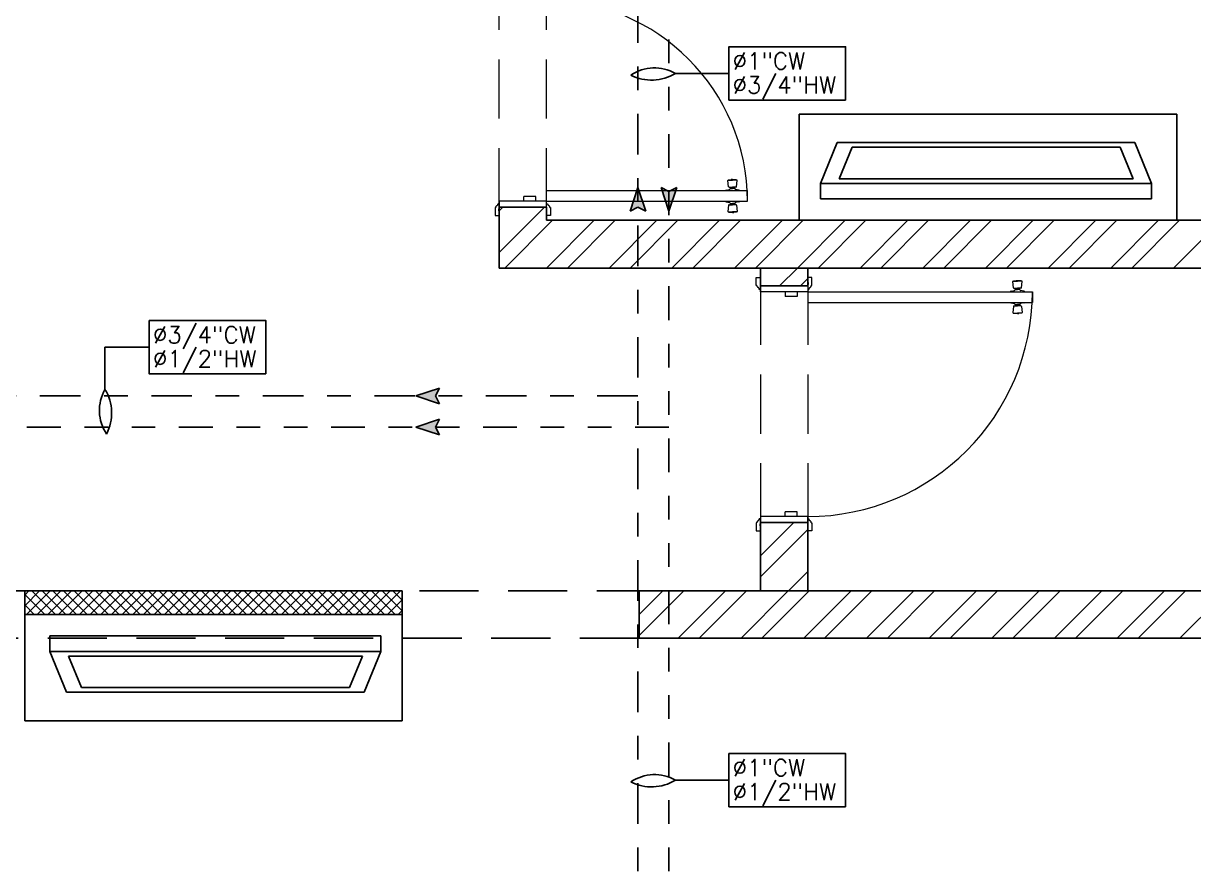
# Model space of a CAD drawing. Header units: millimetres. Extents: x 1591 to 1638, y 1324 to 1492.
# Drawn here: x 1609.208 to 1614.156, y 1413.365 to 1416.92 of the extents above; entities that cross this region are included whole.
import ezdxf

# ---------------------------------------------------------------- set-up
doc = ezdxf.new("R2010")
doc.units = ezdxf.units.MM
for name, pattern in [('CENTER2', [28.575, 19.05, -3.175, 3.175, -3.175]), ('HIDDEN', [0.375, 0.25, -0.125]), ('PHANTOM2', [31.75, 15.875, -3.175, 3.175, -3.175, 3.175, -3.175])]:
    doc.linetypes.add(name, pattern=pattern)
for name, color, linetype in [('ELEVACION', 1, 'Continuous'), ('Li-Proyecciones', 40, 'HIDDEN'), ('Mu-0.10', 6, 'Continuous'), ('Mu-0.20', 5, 'Continuous'), ('Plump', 7, 'Continuous'), ('TEXTS', 1, 'Continuous')]:
    doc.layers.add(name, color=color, linetype=linetype)
doc.layers.add('Ha-Muros 0.20', color=7, linetype='Continuous', true_color=0x8c8c8c)
doc.layers.add('JAMBA', color=1, linetype='HIDDEN', lineweight=15)
doc.layers.add('PUERTAS', color=3, linetype='Continuous', lineweight=20)
doc.styles.add('TEXTS', font='romans9.shx')

# ---------------------------------------------------------------- blocks, each defined once
blk = doc.blocks.new('A$Cec5ab6e8')
at = {"color": 9, "true_color": 0xc7c8ca}
for p, q in [((25.1822, 16.2424), (23.5857, 16.2424)), ((23.5857, 16.2424), (23.5857, 15.7924)), ((25.1822, 16.2424), (25.1822, 15.7924)), ((20.3106, 13.6775), (20.3106, 14.1275)), ((21.9071, 13.6775), (21.9071, 14.1275)), ((20.3106, 13.6775), (21.9071, 13.6775))]:
    blk.add_line(p, q, dxfattribs=at)
at = {"color": 9, "ltscale": 0.25, "true_color": 0xc7c8ca}
for p, q in [((23.7465, 16.1215), (23.6756, 15.9486)), ((23.7466, 16.1215), (25.0047, 16.1215)), ((23.7466, 16.1215), (25.0047, 16.1215)), ((23.809, 16.102), (23.7541, 15.9682)), ((23.809, 16.102), (23.7541, 15.9682)), ((23.8091, 16.102), (24.9423, 16.102)), ((23.8091, 16.102), (24.9423, 16.102)), ((24.9423, 16.102), (24.9972, 15.9682)), ((25.0047, 16.1215), (25.0756, 15.9486)), ((23.6756, 15.9487), (25.0756, 15.9486)), ((23.6756, 15.9486), (23.6756, 15.8835)), ((23.7541, 15.9682), (24.9972, 15.9682)), ((25.0756, 15.9486), (25.0756, 15.8835)), ((25.0756, 15.9486), (25.0756, 15.8835)), ((23.6756, 15.8835), (25.0756, 15.8834)), ((20.4172, 13.9712), (20.4172, 14.0364)), ((20.4172, 13.9712), (20.4172, 14.0364)), ((21.8172, 14.0364), (20.4172, 14.0364)), ((21.8172, 13.9712), (21.8172, 14.0364)), ((20.4881, 13.7984), (20.4172, 13.9712)), ((21.8172, 13.9712), (20.4172, 13.9712)), ((21.7463, 13.7984), (21.8172, 13.9712)), ((21.7387, 13.9516), (20.4957, 13.9516)), ((20.5506, 13.8179), (20.4957, 13.9516)), ((21.6839, 13.8179), (21.7388, 13.9516)), ((21.6839, 13.8179), (21.7388, 13.9516)), ((21.6838, 13.8179), (20.5506, 13.8179)), ((21.6838, 13.8179), (20.5506, 13.8179)), ((21.7462, 13.7983), (20.4881, 13.7984)), ((21.7462, 13.7983), (20.4881, 13.7984))]:
    blk.add_line(p, q, dxfattribs=at)
at = {"layer": 'ELEVACION', "color": 9, "linetype": 'Continuous', "true_color": 0xc7c8ca, "transparency": 33554610}
for p, q in [((20.3106, 14.2093), (20.3288, 14.2275)), ((20.3106, 14.1644), (20.3737, 14.2275)), ((20.3106, 14.2123), (20.3954, 14.1275)), ((20.3186, 14.1275), (20.4186, 14.2275)), ((20.3403, 14.2275), (20.4403, 14.1275)), ((20.3635, 14.1275), (20.4635, 14.2275)), ((20.3852, 14.2275), (20.4852, 14.1275)), ((20.4084, 14.1275), (20.5084, 14.2275)), ((20.4301, 14.2275), (20.5301, 14.1275)), ((20.4533, 14.1275), (20.5533, 14.2275)), ((20.475, 14.2275), (20.575, 14.1275)), ((20.4982, 14.1275), (20.5982, 14.2275)), ((20.5199, 14.2275), (20.6199, 14.1275)), ((20.5431, 14.1275), (20.6431, 14.2275)), ((20.5648, 14.2275), (20.6648, 14.1275)), ((20.588, 14.1275), (20.688, 14.2275)), ((20.6097, 14.2275), (20.7097, 14.1275)), ((20.6329, 14.1275), (20.7329, 14.2275)), ((20.6546, 14.2275), (20.7546, 14.1275)), ((20.6778, 14.1275), (20.7778, 14.2275)), ((20.6995, 14.2275), (20.7995, 14.1275)), ((20.7227, 14.1275), (20.8227, 14.2275)), ((20.7444, 14.2275), (20.8444, 14.1275)), ((20.7677, 14.1275), (20.8677, 14.2275)), ((20.7893, 14.2275), (20.8893, 14.1275)), ((20.8126, 14.1275), (20.9126, 14.2275)), ((20.8342, 14.2275), (20.9342, 14.1275)), ((20.8575, 14.1275), (20.9575, 14.2275)), ((20.8791, 14.2275), (20.9791, 14.1275)), ((20.9024, 14.1275), (21.0024, 14.2275)), ((20.924, 14.2275), (21.024, 14.1275)), ((20.9473, 14.1275), (21.0473, 14.2275)), ((20.9689, 14.2275), (21.0689, 14.1275)), ((20.9922, 14.1275), (21.0922, 14.2275)), ((21.0138, 14.2275), (21.1138, 14.1275)), ((21.0371, 14.1275), (21.1371, 14.2275)), ((21.0587, 14.2275), (21.1587, 14.1275)), ((21.082, 14.1275), (21.182, 14.2275)), ((21.1036, 14.2275), (21.2036, 14.1275)), ((21.1269, 14.1275), (21.2269, 14.2275)), ((21.1485, 14.2275), (21.2485, 14.1275)), ((21.1718, 14.1275), (21.2718, 14.2275)), ((21.1934, 14.2275), (21.2934, 14.1275)), ((21.2167, 14.1275), (21.3167, 14.2275)), ((21.2383, 14.2275), (21.3383, 14.1275)), ((21.2616, 14.1275), (21.3616, 14.2275)), ((21.2832, 14.2275), (21.3832, 14.1275)), ((21.3065, 14.1275), (21.4065, 14.2275)), ((21.3281, 14.2275), (21.4281, 14.1275)), ((21.3514, 14.1275), (21.4514, 14.2275)), ((21.373, 14.2275), (21.473, 14.1275)), ((21.3963, 14.1275), (21.4963, 14.2275)), ((21.4179, 14.2275), (21.5179, 14.1275)), ((21.4412, 14.1275), (21.5412, 14.2275)), ((21.4628, 14.2275), (21.5628, 14.1275)), ((21.4861, 14.1275), (21.5861, 14.2275)), ((21.5077, 14.2275), (21.6077, 14.1275)), ((21.531, 14.1275), (21.631, 14.2275)), ((21.5526, 14.2275), (21.6526, 14.1275)), ((21.5759, 14.1275), (21.6759, 14.2275)), ((21.5975, 14.2275), (21.6975, 14.1275)), ((21.6208, 14.1275), (21.7208, 14.2275)), ((21.6424, 14.2275), (21.7424, 14.1275)), ((21.6657, 14.1275), (21.7657, 14.2275)), ((21.6873, 14.2275), (21.7873, 14.1275)), ((21.7106, 14.1275), (21.8106, 14.2275)), ((21.7322, 14.2275), (21.8322, 14.1275)), ((21.7555, 14.1275), (21.8555, 14.2275)), ((21.7772, 14.2275), (21.8772, 14.1275)), ((21.8004, 14.1275), (21.9004, 14.2275)), ((21.8221, 14.2275), (21.9071, 14.1424)), ((21.867, 14.2275), (21.9071, 14.1873)), ((20.3106, 14.1674), (20.3505, 14.1275)), ((21.8453, 14.1275), (21.9071, 14.1893)), ((21.8902, 14.1275), (21.9071, 14.1444))]:
    blk.add_line(p, q, dxfattribs=at)
at = {"layer": 'Ha-Muros 0.20', "color": 9, "linetype": 'Continuous', "true_color": 0xc7c8ca}
for p, q in [((22.317, 15.6564, 0), (22.509, 15.8484, 0)), ((22.317, 15.8332, 0), (22.3322, 15.8484, 0)), ((22.3405, 15.5914, 0), (22.5421, 15.7931, 0)), ((22.5172, 15.5914, 0), (22.7189, 15.7931, 0)), ((22.6056, 15.5914, 0), (22.8073, 15.7931, 0)), ((22.7824, 15.5914, 0), (22.984, 15.7931, 0)), ((22.8708, 15.5914, 0), (23.0724, 15.7931, 0)), ((23.0476, 15.5914, 0), (23.2492, 15.7931, 0)), ((23.136, 15.5914, 0), (23.3376, 15.7931, 0)), ((23.3127, 15.5915, 0), (23.5144, 15.7931, 0)), ((23.4011, 15.5915, 0), (23.6028, 15.7931, 0)), ((23.5779, 15.5915, 0), (23.7795, 15.7931, 0)), ((23.6663, 15.5915, 0), (23.8679, 15.7931, 0)), ((23.8431, 15.5915, 0), (24.0447, 15.7931, 0)), ((23.9315, 15.5915, 0), (24.1331, 15.7931, 0)), ((24.1082, 15.5915, 0), (24.3099, 15.7931, 0)), ((24.1966, 15.5915, 0), (24.3983, 15.7931, 0)), ((24.3734, 15.5915, 0), (24.5751, 15.7931, 0)), ((24.4618, 15.5915, 0), (24.6634, 15.7931, 0)), ((24.6386, 15.5915, 0), (24.8402, 15.7931, 0)), ((24.727, 15.5915, 0), (24.9286, 15.7931, 0)), ((24.9037, 15.5915, 0), (25.1054, 15.7931, 0)), ((24.9921, 15.5915, 0), (25.1938, 15.7931, 0)), ((25.1689, 15.5915, 0), (25.3706, 15.7931, 0)), ((23.5027, 15.5162, 0), (23.5779, 15.5915, 0)), ((23.5911, 15.5162, 0), (23.6217, 15.5468, 0)), ((23.4217, 14.3746, 0), (23.5634, 14.5162, 0)), ((23.4217, 14.2862, 0), (23.6217, 14.4862, 0)), ((23.5398, 14.2275, 0), (23.6217, 14.3094, 0)), ((22.9085, 14.1266, 0), (23.0094, 14.2275, 0)), ((22.9085, 14.0382, 0), (23.0978, 14.2275, 0)), ((23.0746, 14.0275, 0), (23.2746, 14.2275, 0)), ((23.163, 14.0275, 0), (23.363, 14.2275, 0)), ((23.3398, 14.0275, 0), (23.5395, 14.2272, 0)), ((23.4282, 14.0275, 0), (23.6282, 14.2275, 0)), ((23.6049, 14.0275, 0), (23.8049, 14.2275, 0)), ((23.6933, 14.0275, 0), (23.8933, 14.2275, 0)), ((23.8701, 14.0275, 0), (24.0701, 14.2275, 0)), ((23.9585, 14.0275, 0), (24.1585, 14.2275, 0)), ((24.1353, 14.0275, 0), (24.3353, 14.2275, 0)), ((24.2237, 14.0275, 0), (24.4237, 14.2275, 0)), ((24.4004, 14.0275, 0), (24.6004, 14.2275, 0)), ((24.4888, 14.0275, 0), (24.6888, 14.2275, 0)), ((24.6656, 14.0275, 0), (24.8656, 14.2275, 0)), ((24.754, 14.0275, 0), (24.954, 14.2275, 0)), ((24.9308, 14.0275, 0), (25.1308, 14.2275, 0)), ((25.0192, 14.0275, 0), (25.2192, 14.2275, 0)), ((25.1959, 14.0275, 0), (25.396, 14.2275, 0))]:
    blk.add_line(p, q, dxfattribs=at)
at = {"layer": 'JAMBA', "color": 9, "true_color": 0xc7c8ca}
for p, q in [((22.3023, 15.8467), (22.2996, 15.8467)), ((22.2996, 15.8467), (22.2996, 15.8135)), ((22.317, 15.8634), (22.3123, 15.8634)), ((22.3154, 15.8423), (22.317, 15.8443)), ((22.3154, 15.8337), (22.3154, 15.8423)), ((22.317, 15.8443), (22.317, 15.8634)), ((22.517, 15.8443), (22.517, 15.8634)), ((22.517, 15.8634), (22.5218, 15.8634)), ((22.5186, 15.8423), (22.517, 15.8443)), ((22.5186, 15.8337), (22.5186, 15.8423)), ((22.5317, 15.8467), (22.5345, 15.8467)), ((22.5345, 15.8467), (22.5345, 15.8135)), ((22.2996, 15.8135), (22.317, 15.8135)), ((22.317, 15.8321), (22.3154, 15.8337)), ((22.317, 15.8135), (22.317, 15.8321)), ((22.517, 15.8321), (22.5186, 15.8337)), ((22.517, 15.8135), (22.517, 15.8321)), ((22.5345, 15.8135), (22.517, 15.8135)), ((23.4042, 15.5179), (23.4042, 15.5511)), ((23.4042, 15.5511), (23.4217, 15.5511)), ((23.4217, 15.5511), (23.4217, 15.5325)), ((23.6391, 15.5511), (23.6217, 15.5511)), ((23.6217, 15.5511), (23.6217, 15.5325)), ((23.6391, 15.5179), (23.6391, 15.5511)), ((23.407, 15.5179), (23.4042, 15.5179)), ((23.4217, 15.5012), (23.4169, 15.5012)), ((23.4217, 15.5325), (23.4201, 15.5309)), ((23.4201, 15.5309), (23.4201, 15.5223)), ((23.4201, 15.5223), (23.4217, 15.5203)), ((23.4217, 15.5203), (23.4217, 15.5012)), ((23.6217, 15.5325), (23.6233, 15.5309)), ((23.6233, 15.5223), (23.6217, 15.5203)), ((23.6217, 15.5203), (23.6217, 15.5012)), ((23.6217, 15.5012), (23.6264, 15.5012)), ((23.6233, 15.5309), (23.6233, 15.5223)), ((23.6364, 15.5179), (23.6391, 15.5179)), ((23.407, 14.5146), (23.4042, 14.5146)), ((23.4042, 14.5146), (23.4042, 14.4813)), ((23.4217, 14.5312), (23.4169, 14.5312)), ((23.4201, 14.5102), (23.4217, 14.5122)), ((23.4201, 14.5016), (23.4201, 14.5102)), ((23.4217, 14.5), (23.4201, 14.5016)), ((23.4217, 14.5122), (23.4217, 14.5312)), ((23.4217, 14.4813), (23.4217, 14.5)), ((23.6217, 14.5122), (23.6217, 14.5312)), ((23.6217, 14.5312), (23.6264, 14.5312)), ((23.6233, 14.5102), (23.6217, 14.5122)), ((23.6217, 14.5), (23.6233, 14.5016)), ((23.6217, 14.4813), (23.6217, 14.5)), ((23.6233, 14.5016), (23.6233, 14.5102)), ((23.6364, 14.5146), (23.6391, 14.5146)), ((23.6391, 14.5146), (23.6391, 14.4813)), ((23.4042, 14.4813), (23.4217, 14.4813)), ((23.6391, 14.4813), (23.6217, 14.4813))]:
    blk.add_line(p, q, dxfattribs=at)
for centre, radius, start, end in [((22.3098, 15.8479), 0.00758, 106.399, 189.136), ((22.3023, 15.8636), 0.00997, 302.7151, 358.8935), ((22.5318, 15.8636), 0.00997, 181.1065, 237.2849), ((22.5242, 15.8479), 0.00758, 350.864, 73.601), ((23.4145, 15.5167), 0.00758, 170.864, 253.601), ((23.4069, 15.5011), 0.00997, 1.1065, 57.2849), ((23.6364, 15.5011), 0.00997, 122.7151, 178.8935), ((23.6289, 15.5167), 0.00758, 286.399, 9.136), ((23.4145, 14.5158), 0.00758, 106.399, 189.136), ((23.4069, 14.5314), 0.00997, 302.7151, 358.8935), ((23.6364, 14.5314), 0.00997, 181.1065, 237.2849), ((23.6289, 14.5158), 0.00758, 350.864, 73.601)]:
    blk.add_arc(centre, radius, start, end, dxfattribs=at)
at = {"layer": 'Li-Proyecciones', "color": 9, "true_color": 0xc7c8ca}
for p, q in [((19.3551, 14.2275), (22.9085, 14.2275)), ((22.9085, 14.2275), (22.9085, 14.0275)), ((22.9085, 14.0275), (19.3551, 14.0275))]:
    blk.add_line(p, q, dxfattribs=at)
at = {"layer": 'Mu-0.10', "color": 9, "true_color": 0xc7c8ca}
for p, q in [((21.9071, 14.2275), (20.3106, 14.2275)), ((20.3106, 14.2275), (20.3106, 14.1275)), ((21.9071, 14.1275), (21.9071, 14.2275)), ((20.3106, 14.1275), (21.9071, 14.1275))]:
    blk.add_line(p, q, dxfattribs=at)
at = {"layer": 'Mu-0.20', "color": 9, "true_color": 0xc7c8ca}
for p, q in [((22.517, 15.8484), (22.317, 15.8484)), ((22.317, 15.8484), (22.317, 15.7931)), ((22.517, 15.7931), (22.517, 15.8484)), ((22.317, 15.7931), (22.317, 15.5914)), ((25.6128, 15.7931), (22.517, 15.7931)), ((22.317, 15.5914), (25.6128, 15.5915)), ((23.6217, 15.5915), (23.4217, 15.5915)), ((23.4217, 15.5915), (23.4217, 15.5162)), ((23.6217, 15.5162), (23.6217, 15.5915)), ((23.4217, 15.5162), (23.6217, 15.5162)), ((23.4217, 14.2272), (23.4217, 14.5162)), ((23.4217, 14.5162), (23.6217, 14.5162)), ((23.6217, 14.5162), (23.6217, 14.2272)), ((29.8386, 14.2276), (22.9085, 14.2275)), ((22.9085, 14.2275), (22.9085, 14.0275)), ((23.6217, 14.2272), (23.4217, 14.2272)), ((22.9085, 14.0275), (29.8386, 14.0276))]:
    blk.add_line(p, q, dxfattribs=at)
at = {"layer": 'PUERTAS', "color": 9, "linetype": 'HIDDEN', "true_color": 0xc7c8ca}
for p, q in [((22.317, 15.8484), (22.317, 16.7484)), ((22.517, 15.8484), (22.517, 16.7484)), ((23.4217, 15.5162), (23.4217, 14.5162)), ((23.6217, 15.5162), (23.6217, 14.5162))]:
    blk.add_line(p, q, dxfattribs=at)
at = {"layer": 'PUERTAS', "color": 9, "true_color": 0xc7c8ca}
for p, q in [((23.287, 15.9352), (23.2842, 15.9612)), ((23.2862, 15.9634), (23.304, 15.9634)), ((23.2884, 15.9644), (23.304, 15.9644)), ((23.2884, 15.9634), (23.2884, 15.9644)), ((23.2889, 15.9334), (23.304, 15.9334)), ((23.2928, 15.9334), (23.2928, 15.9332)), ((23.2987, 15.9644), (23.2987, 15.965)), ((23.304, 15.965), (23.2987, 15.965)), ((23.304, 15.965), (23.3092, 15.965)), ((23.3196, 15.9644), (23.304, 15.9644)), ((23.3217, 15.9634), (23.304, 15.9634)), ((23.319, 15.9334), (23.304, 15.9334)), ((23.3092, 15.9644), (23.3092, 15.965)), ((23.3151, 15.9334), (23.3151, 15.9332)), ((23.3196, 15.9634), (23.3196, 15.9644)), ((23.321, 15.9352), (23.3237, 15.9612)), ((22.472, 15.8934), (22.422, 15.8934)), ((22.422, 15.8734), (22.422, 15.8934)), ((22.472, 15.8734), (22.472, 15.8934)), ((22.517, 15.9184), (23.367, 15.9184)), ((22.517, 15.8734), (22.517, 15.9184)), ((23.2748, 15.9184), (23.2748, 15.9187)), ((23.2768, 15.9207), (23.2904, 15.9234)), ((23.2904, 15.9234), (23.2907, 15.9234)), ((23.2927, 15.9254), (23.2926, 15.9253)), ((23.2946, 15.9272), (23.304, 15.9272)), ((23.2948, 15.9312), (23.304, 15.9312)), ((23.2951, 15.9272), (23.2951, 15.9312)), ((23.3131, 15.9312), (23.304, 15.9312)), ((23.3133, 15.9272), (23.304, 15.9272)), ((23.3129, 15.9272), (23.3129, 15.9312)), ((23.3153, 15.9254), (23.3153, 15.9253)), ((23.3175, 15.9234), (23.3173, 15.9234)), ((23.3311, 15.9207), (23.3175, 15.9234)), ((23.3331, 15.9184), (23.3331, 15.9187)), ((23.367, 15.8734), (23.367, 15.9184)), ((22.517, 15.8734), (22.317, 15.8734)), ((22.317, 15.8734), (22.317, 15.8484)), ((22.517, 15.8484), (22.317, 15.8484)), ((22.517, 15.8734), (23.367, 15.8734)), ((22.517, 15.8484), (22.517, 15.8734)), ((23.2748, 15.8734), (23.2748, 15.873)), ((23.2768, 15.871), (23.2904, 15.8683)), ((23.287, 15.8566), (23.2842, 15.8306)), ((23.2889, 15.8584), (23.304, 15.8584)), ((23.2904, 15.8683), (23.2907, 15.8683)), ((23.2927, 15.8663), (23.2926, 15.8665)), ((23.2928, 15.8584), (23.2928, 15.8586)), ((23.2946, 15.8645), (23.304, 15.8645)), ((23.2948, 15.8606), (23.304, 15.8606)), ((23.2951, 15.8645), (23.2951, 15.8606)), ((23.3133, 15.8645), (23.304, 15.8645)), ((23.3131, 15.8606), (23.304, 15.8606)), ((23.319, 15.8584), (23.304, 15.8584)), ((23.3129, 15.8645), (23.3129, 15.8606)), ((23.3151, 15.8584), (23.3151, 15.8586)), ((23.3153, 15.8663), (23.3153, 15.8665)), ((23.3175, 15.8683), (23.3173, 15.8683)), ((23.3311, 15.871), (23.3175, 15.8683)), ((23.321, 15.8566), (23.3237, 15.8306)), ((23.3331, 15.8734), (23.3331, 15.873)), ((23.2862, 15.8284), (23.304, 15.8284)), ((23.2884, 15.8284), (23.2884, 15.8273)), ((23.2884, 15.8273), (23.304, 15.8273)), ((23.2987, 15.8273), (23.2987, 15.8267)), ((23.304, 15.8267), (23.2987, 15.8267)), ((23.3217, 15.8284), (23.304, 15.8284)), ((23.3196, 15.8273), (23.304, 15.8273)), ((23.304, 15.8267), (23.3092, 15.8267)), ((23.3092, 15.8273), (23.3092, 15.8267)), ((23.3196, 15.8284), (23.3196, 15.8273)), ((24.5033, 15.5373), (24.5033, 15.5379)), ((24.5086, 15.5379), (24.5033, 15.5379)), ((24.5086, 15.5379), (24.5139, 15.5379)), ((24.5139, 15.5373), (24.5139, 15.5379)), ((23.6217, 15.5162), (23.4217, 15.5162)), ((23.4217, 15.4912), (23.4217, 15.5162)), ((23.6217, 15.4912), (23.4217, 15.4912)), ((23.5267, 15.4912), (23.5267, 15.4712)), ((23.5767, 15.4912), (23.5767, 15.4712)), ((23.6217, 15.5162), (23.6217, 15.4912)), ((23.6217, 15.4912), (24.5717, 15.4912)), ((23.6217, 15.4912), (23.6217, 15.4462)), ((24.4795, 15.4913), (24.4795, 15.4916)), ((24.4815, 15.4936), (24.4951, 15.4963)), ((24.4916, 15.508), (24.4889, 15.534)), ((24.4908, 15.5363), (24.5086, 15.5363)), ((24.493, 15.5373), (24.5086, 15.5373)), ((24.493, 15.5363), (24.493, 15.5373)), ((24.4936, 15.5063), (24.5086, 15.5063)), ((24.4951, 15.4963), (24.4953, 15.4963)), ((24.4973, 15.4983), (24.4973, 15.4981)), ((24.4975, 15.5063), (24.4975, 15.506)), ((24.4993, 15.5001), (24.5086, 15.5001)), ((24.4995, 15.504), (24.5086, 15.504)), ((24.4997, 15.5001), (24.4997, 15.504)), ((24.5242, 15.5373), (24.5086, 15.5373)), ((24.5264, 15.5363), (24.5086, 15.5363)), ((24.5236, 15.5063), (24.5086, 15.5063)), ((24.5178, 15.504), (24.5086, 15.504)), ((24.5179, 15.5001), (24.5086, 15.5001)), ((24.5175, 15.5001), (24.5175, 15.504)), ((24.5198, 15.5063), (24.5198, 15.506)), ((24.5199, 15.4983), (24.5199, 15.4981)), ((24.5222, 15.4963), (24.5219, 15.4963)), ((24.5357, 15.4936), (24.5222, 15.4963)), ((24.5242, 15.5363), (24.5242, 15.5373)), ((24.5256, 15.508), (24.5284, 15.534)), ((24.5377, 15.4913), (24.5377, 15.4916)), ((24.5717, 15.4912), (24.5717, 15.4462)), ((23.5767, 15.4712), (23.5267, 15.4712)), ((23.6217, 15.4462), (24.5717, 15.4462)), ((24.4795, 15.4462), (24.4795, 15.4459)), ((24.4815, 15.4439), (24.4951, 15.4412)), ((24.4951, 15.4412), (24.4953, 15.4412)), ((24.4973, 15.4392), (24.4973, 15.4394)), ((24.5199, 15.4392), (24.5199, 15.4394)), ((24.5222, 15.4412), (24.5219, 15.4412)), ((24.5357, 15.4439), (24.5222, 15.4412)), ((24.5377, 15.4462), (24.5377, 15.4459)), ((24.4916, 15.4294), (24.4889, 15.4034)), ((24.4908, 15.4012), (24.5086, 15.4012)), ((24.493, 15.4012), (24.493, 15.4002)), ((24.493, 15.4002), (24.5086, 15.4002)), ((24.4936, 15.4312), (24.5086, 15.4312)), ((24.4975, 15.4312), (24.4975, 15.4314)), ((24.4993, 15.4374), (24.5086, 15.4374)), ((24.4995, 15.4334), (24.5086, 15.4334)), ((24.4997, 15.4374), (24.4997, 15.4334)), ((24.5033, 15.4002), (24.5033, 15.3996)), ((24.5086, 15.3996), (24.5033, 15.3996)), ((24.5179, 15.4374), (24.5086, 15.4374)), ((24.5178, 15.4334), (24.5086, 15.4334)), ((24.5236, 15.4312), (24.5086, 15.4312)), ((24.5264, 15.4012), (24.5086, 15.4012)), ((24.5242, 15.4002), (24.5086, 15.4002)), ((24.5086, 15.3996), (24.5139, 15.3996)), ((24.5139, 15.4002), (24.5139, 15.3996)), ((24.5175, 15.4374), (24.5175, 15.4334)), ((24.5198, 15.4312), (24.5198, 15.4314)), ((24.5242, 15.4012), (24.5242, 15.4002)), ((24.5256, 15.4294), (24.5284, 15.4034)), ((23.5767, 14.5612), (23.5267, 14.5612)), ((23.5267, 14.5412), (23.5267, 14.5612)), ((23.5767, 14.5412), (23.5767, 14.5612)), ((23.6217, 14.5412), (23.4217, 14.5412)), ((23.4217, 14.5412), (23.4217, 14.5162)), ((23.6217, 14.5162), (23.4217, 14.5162)), ((23.6217, 14.5162), (23.6217, 14.5412))]:
    blk.add_line(p, q, dxfattribs=at)
for centre, radius, start, end in [((22.517, 15.8734), 0.85, 0, 90), ((23.2862, 15.9614), 0.002, 90, 186.0764), ((23.2889, 15.9354), 0.002, 186.0764, 270), ((23.319, 15.9354), 0.002, 270, 353.9236), ((23.3217, 15.9614), 0.002, 353.9236, 90), ((23.2768, 15.9187), 0.002, 90, 180), ((23.2907, 15.9254), 0.002, 270, 354.7428), ((23.2946, 15.9252), 0.002, 90, 174.7428), ((23.2948, 15.9332), 0.002, 180, 270), ((23.3131, 15.9332), 0.002, 270, 0), ((23.3133, 15.9252), 0.002, 5.2572, 90), ((23.3173, 15.9254), 0.002, 185.2572, 270), ((23.3311, 15.9187), 0.002, 360, 90), ((23.2768, 15.873), 0.002, 180, 270), ((23.2889, 15.8564), 0.002, 90, 173.9236), ((23.2907, 15.8663), 0.002, 5.2572, 90), ((23.2946, 15.8665), 0.002, 185.2572, 270), ((23.2948, 15.8586), 0.002, 90, 180), ((23.3131, 15.8586), 0.002, 0, 90), ((23.3133, 15.8665), 0.002, 270, 354.7428), ((23.3173, 15.8663), 0.002, 90, 174.7428), ((23.319, 15.8564), 0.002, 6.0764, 90), ((23.3311, 15.873), 0.002, 270, 0), ((23.2862, 15.8304), 0.002, 173.9236, 270), ((23.3217, 15.8304), 0.002, 270, 6.0764), ((23.6217, 15.4912), 0.95, 270, 0), ((24.4815, 15.4916), 0.002, 90, 180), ((24.4908, 15.5343), 0.002, 90, 186.0764), ((24.4936, 15.5083), 0.002, 186.0764, 270), ((24.4953, 15.4983), 0.002, 270, 354.7428), ((24.4993, 15.4981), 0.002, 90, 174.7428), ((24.4995, 15.506), 0.002, 180, 270), ((24.5178, 15.506), 0.002, 270, 0), ((24.5179, 15.4981), 0.002, 5.2572, 90), ((24.5219, 15.4983), 0.002, 185.2572, 270), ((24.5236, 15.5083), 0.002, 270, 353.9236), ((24.5264, 15.5343), 0.002, 353.9236, 90), ((24.5357, 15.4916), 0.002, 0, 90), ((24.4815, 15.4459), 0.002, 180, 270), ((24.4953, 15.4392), 0.002, 5.2572, 90), ((24.4993, 15.4394), 0.002, 185.2572, 270), ((24.5179, 15.4394), 0.002, 270, 354.7428), ((24.5219, 15.4392), 0.002, 90, 174.7428), ((24.5357, 15.4459), 0.002, 270, 0), ((24.4908, 15.4032), 0.002, 173.9236, 270), ((24.4936, 15.4292), 0.002, 90, 173.9236), ((24.4995, 15.4314), 0.002, 90, 180), ((24.5178, 15.4314), 0.002, 0, 90), ((24.5236, 15.4292), 0.002, 6.0764, 90), ((24.5264, 15.4032), 0.002, 270, 6.0764)]:
    blk.add_arc(centre, radius, start, end, dxfattribs=at)
blk = doc.blocks.new('A$Cd1a97482')
at = {"layer": 'Plump'}
h = blk.add_hatch(color=0, dxfattribs=at)
h.dxf.hatch_style = 1
h.paths.add_polyline_path([(0, 0), (0.0332, 0.0169), (0.0663, 0), (0.0332, 0.1004)])
at = {"layer": 'Plump', "color": 0}
for p, q in [((0.0332, 0.1004), (0, 0)), ((0.0332, 0.1004), (0.0663, 0)), ((0, 0), (0.0332, 0.0169)), ((0.0663, 0), (0.0332, 0.0169))]:
    blk.add_line(p, q, dxfattribs=at)

msp = doc.modelspace()

# ---------------------------------------------------------------- linework, layer by layer
at = {"layer": 'Plump', "color": 5, "linetype": 'CENTER2', "ltscale": 0.009}
for p, q in [((1611.80649, 1420.3094), (1611.80649, 1409.63311)), ((1611.80649, 1415.34567), (1606.29157, 1415.34567))]:
    msp.add_line(p, q, dxfattribs=at)
at = {"layer": 'Plump', "color": 1, "linetype": 'PHANTOM2', "ltscale": 0.009}
for p, q in [((1611.93753, 1420.3094), (1611.93753, 1411.30557)), ((1611.93753, 1415.21404), (1607.50017, 1415.21404))]:
    msp.add_line(p, q, dxfattribs=at)
at = {"layer": 'Plump', "color": 0}
for p, q in [((1611.96559, 1416.70876), (1612.19173, 1416.70876)), ((1609.74053, 1415.55172), (1609.55306, 1415.55172)), ((1609.55306, 1415.37368), (1609.55306, 1415.55172)), ((1611.96559, 1413.72188), (1612.19173, 1413.72188))]:
    msp.add_line(p, q, dxfattribs=at)
for points in [[(1612.68513, 1416.59623), (1612.19173, 1416.59623), (1612.19173, 1416.82129), (1612.68513, 1416.82129)], [(1610.23393, 1415.4392), (1609.74053, 1415.4392), (1609.74053, 1415.66425), (1610.23393, 1415.66425)], [(1612.68513, 1413.60935), (1612.19173, 1413.60935), (1612.19173, 1413.83441), (1612.68513, 1413.83441)]]:
    msp.add_lwpolyline(points, close=True, dxfattribs=at)
for centre, radius, start, end in [((1611.87693, 1416.55274), 0.17945, 60.39082, 123.88822), ((1611.86493, 1416.87385), 0.19336, 242.9069, 301.37219), ((1609.70908, 1415.28501), 0.17945, 150.39082, 213.88822), ((1609.38797, 1415.27302), 0.19336, 332.9069, 31.37219), ((1611.87693, 1413.56586), 0.17945, 60.39082, 123.88822), ((1611.86493, 1413.88697), 0.19336, 242.9069, 301.37219)]:
    msp.add_arc(centre, radius, start, end, dxfattribs=at)

# ---------------------------------------------------------------- block references
msp.add_blockref('A$Cec5ab6e8', (1588.90298, 1400.29501))
msp.add_blockref('A$Cd1a97482', (1611.77332, 1416.1269), dxfattribs=at)
for p, rotation in [((1611.97128, 1416.22729), 180), ((1610.96788, 1415.31251), 89.99999999999999), ((1610.96836, 1415.18088), 89.99999999999999)]:
    msp.add_blockref('A$Cd1a97482', p, dxfattribs=dict(at, rotation=rotation))

# ---------------------------------------------------------------- texts
at = {"layer": 'TEXTS', "color": 0, "linetype": 'HIDDEN', "style": 'TEXTS'}
for s, p in [('Ø1"CW', (1612.20737, 1416.72592, 0.30334)), ('Ø3/4"HW', (1612.20737, 1416.62435, 0.30334)), ('Ø3/4"CW', (1609.75617, 1415.56888, 0.30334)), ('Ø1/2"HW', (1609.75617, 1415.46731, 0.30334)), ('Ø1"CW', (1612.20737, 1413.73903, 0.30334)), ('Ø1/2"HW', (1612.20737, 1413.63746, 0.30334))]:
    msp.add_text(s, height=0.071003, dxfattribs=at).set_placement(p)

doc.saveas('drawing.dxf')
